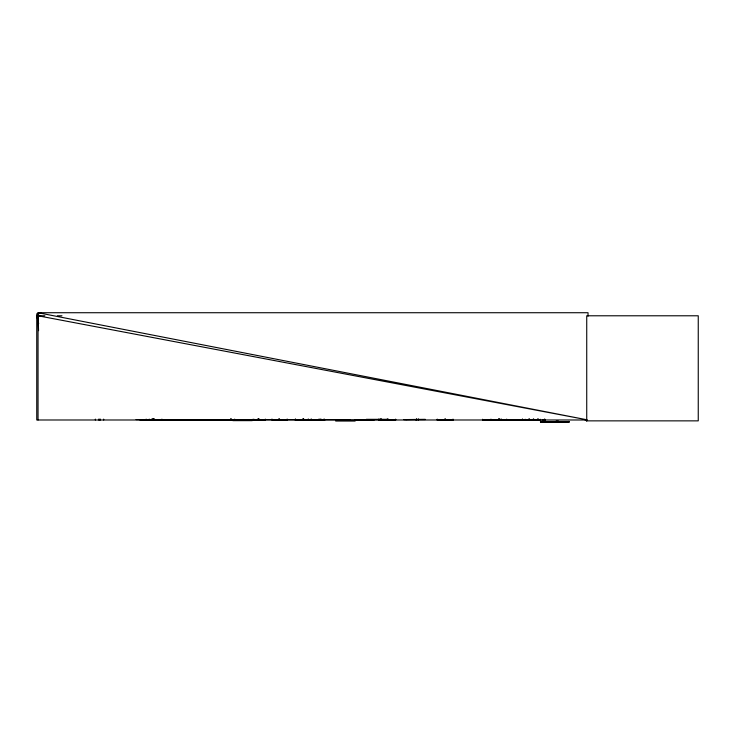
<?xml version="1.0" encoding="UTF-8"?>
<svg xmlns="http://www.w3.org/2000/svg" width="735" height="735" viewBox="0 0 735 735"><rect width="100%" height="100%" fill="white"/><g stroke="black" fill="none" stroke-linecap="round" stroke-linejoin="round"><path stroke-width="1.1" d="M146.155 419.768L161.911 419.768M311.024 419.768L311.024 419.115M146.155 419.896L161.911 419.85M295.25 419.896L324.034 419.878M265.289 419.758L265.298 419.097L265.326 419.896L230.845 419.768L234.934 419.878M522.309 419.85L522.328 419.189M533.242 419.189L533.16 419.878L482.491 419.906M151.741 419.85L151.777 419.189M415.817 419.896L416.552 419.878L416.561 419.189M308.048 419.878L308.158 419.189M38.045 419.988L38.045 312.724L588.028 312.724L588.028 316.151M39.047 313.817L36.75 313.817L36.75 419.988L586.879 419.988M44.881 315.784L36.75 315.784L38.689 323.547M57.403 315.784L61.96 315.784M252.812 419.327L254.126 419.327M366.296 419.327L385.875 419.327M425.308 419.327L405.876 419.575M136.067 419.584L139.126 419.584M141.184 419.584L233.702 419.584M251.434 419.547L349.943 419.602M366.232 419.556L385.93 419.556M405.674 419.584L425.372 419.556M482.491 419.547L525.213 419.547M251.361 419.768L265.298 419.676M324.034 419.768L295.25 419.951L295.268 419.115M395.65 419.768L378.736 419.768L395.65 419.878M403.855 419.685L406.363 419.575M437.242 419.768L453.008 419.768M490.962 419.768L506.727 419.768M522.328 419.768L533.242 419.768M540.409 419.768L533.867 419.768L540.914 419.878M542.595 419.768L544.855 419.878M437.242 419.878L453.008 419.878M542.669 419.878L545.324 419.988M139.981 420.209L252.381 420.144M335.638 420.291L354.922 420.291M232.719 420.53L252.381 420.53M354.454 420.429L373.821 420.429M232.738 420.558L252.371 420.558M335.601 420.539L354.959 420.558M335.601 420.944L355.299 420.944M556.092 421.155L558.435 421.155M540.537 421.449L543.422 421.449M540.537 421.816L569.009 421.816M540.537 422.019L569.009 422.019M540.537 422.248L569.009 422.257L568.982 421.449L566.097 421.816M38.045 312.724L586.897 419.768L38.045 315.784L38.569 330.676M585.032 419.988L586.732 420.861L698.25 420.861L698.25 315.784L586.732 315.784L586.732 420.861L586.732 419.988M287.376 419.786L271.968 419.896L271.968 419.023M287.201 419.758L272.023 419.786M324.907 419.988L324.144 419.189M311.355 419.768L311.355 419.115M295.599 419.768L295.599 419.115M564.168 421.816L561.274 421.816M558.71 421.816L555.816 421.816M544.773 419.189L544.773 419.768M544.699 419.115L544.699 419.988M543.422 419.988L543.422 421.816M540.491 419.29L540.51 422.276M538.167 418.895L538.167 419.988M537.79 418.895L537.79 419.988M533.785 419.115L533.785 419.988M533.316 419.115L533.316 419.988M529.319 418.895L529.319 419.988M528.943 418.895L528.943 419.988M525.213 419.244L525.213 419.933M522.41 419.115L522.41 419.988M506.727 419.115L506.727 419.988M501.16 419.115L501.16 419.988M501.059 419.115L501.059 419.988M499.359 418.895L499.359 419.988M499.12 418.895L499.12 419.988M498.569 418.895L498.569 419.988M490.962 419.115L490.962 419.988M482.518 419.244L482.491 419.933M453.008 419.115L453.008 419.988M445.401 418.895L445.401 419.988M444.85 418.895L444.85 419.988M437.242 419.115L437.242 419.988M418.472 418.895L418.472 419.988M416.773 419.115L416.773 419.988M416.671 419.115L416.671 419.988M395.65 419.115L395.65 419.988M388.052 418.895L388.052 419.988M387.501 418.895L387.501 419.988M386.435 419.115L386.435 419.988M381.153 418.895L381.153 419.988M380.886 418.895L380.886 419.988M379.894 419.115L379.894 419.988M378.644 419.115L378.644 419.988M324.034 419.115L324.034 419.988M320.901 419.115L320.901 419.988M320.8 419.115L320.8 419.988M319.1 418.895L319.1 419.988M308.268 419.115L308.268 419.988M303.711 418.895L303.711 419.988M303.454 418.895L303.454 419.988M303.169 418.895L303.169 419.988M302.903 418.895L302.903 419.988M287.164 419.023L287.164 419.896M279.364 418.803L279.364 419.896M278.841 418.803L278.841 419.896M259.161 418.895L259.161 419.768M258.454 418.803L258.454 419.896M257.921 418.803L257.921 419.896M234.722 419.115L234.722 419.988M231.102 418.895L231.102 419.988M230.965 418.895L230.965 419.988M230.735 419.115L230.735 419.988M161.911 419.115L161.921 419.988M154.313 418.895L154.295 419.988M153.771 418.895L153.753 419.988M153.202 419.115L153.202 419.988M152.981 418.895L152.981 419.988M152.843 418.895L152.843 419.988M151.989 419.115L151.888 419.988M149.223 419.115L149.223 419.988M146.155 419.115L146.155 419.988M103.681 419.115L103.681 419.988M100.41 419.115L100.41 419.988M99.519 419.115L99.519 419.988M98.683 419.115L98.683 419.988M95.357 419.115L95.357 419.988M373.784 419.768L354.49 419.768L373.757 419.786"/></g></svg>
